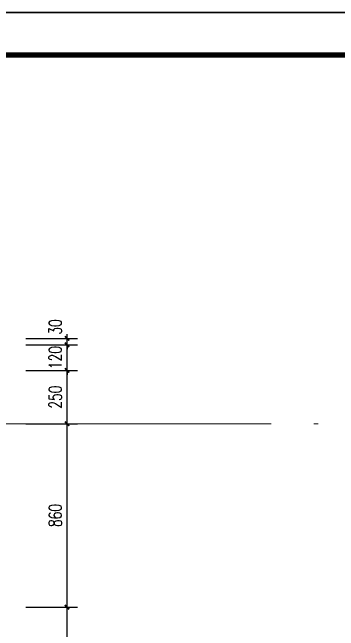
# Model space of a CAD drawing. Header units: millimetres. Extents: x -13830 to 215738, y -24143 to 193994.
# Drawn here: x 185955 to 187486, y 62059 to 64957 of the extents above; entities that cross this region are included whole.
import ezdxf

# ---------------------------------------------------------------- set-up
doc = ezdxf.new("R2010")
doc.units = ezdxf.units.MM
doc.header["$LTSCALE"] = 100
doc.linetypes.add('CENTER2', pattern=[28.575000000000003, 19.05, -3.175, 3.175, -3.175])
doc.linetypes.add('DOTE', pattern=[2.4200000000000004, 2, -0.2, 0.02, -0.2])
doc.layers.get('0').update_dxf_attribs({"linetype": 'CONTINUOUS'})
doc.layers.get('DEFPOINTS').update_dxf_attribs({"linetype": 'CONTINUOUS'})
doc.layers.add('A-_ANOTGRID_E-', color=8, linetype='CENTER2', lineweight=5)
for name, color, linetype in [('PUB_DIM', 3, 'CONTINUOUS'), ('TK HAHA', 1, 'CONTINUOUS'), ('图框', 7, 'CONTINUOUS')]:
    doc.layers.add(name, color=color, linetype=linetype)
doc.styles.add('_TCH_DIM_T3', font='SIMPLEX', dxfattribs={"width": 0.7058823529411765, "bigfont": 'GBCBIG'})
doc.dimstyles.new('_TCH_ARCH&&20', dxfattribs={"dimtxt": 59.5, "dimasz": 20, "dimexe": 50, "dimexo": 60, "dimgap": 25.25, "dimtad": 1, "dimdec": 0, "dimzin": 0, "dimdsep": 46, "dimtxsty": '_TCH_DIM_T3', "dimblk": 'ARCHTICK', "dimcen": 0.09, "dimclrt": 7, "dimazin": 2, "dimtfac": 1, "dimtdec": 0, "dimtix": 1, "dimtmove": 2, "dimatfit": 3, "dimfxl": 1, "dimtolj": 1, "dimtzin": 0, "dimarcsym": 0})

# ---------------------------------------------------------------- blocks, each defined once
blk = doc.blocks.new('TJAD_TK_A1')
at = {"layer": '图框'}
blk.add_line((1341.379159276635, 950.4492069735759), (500.3791592766347, 950.4492069735763), dxfattribs=at)
at = {"layer": '图框', "const_width": 1.2}
blk.add_lwpolyline([(1331.379159276635, 940.4492069735663), (525.3791592766347, 940.4492069735668), (525.3791592766347, 366.4492069735668), (1331.379159276635, 366.4492069735663)], close=True, dxfattribs=at)
blk = doc.blocks.new('180703-expo')
at = {"layer": '图框'}
blk.add_blockref('TJAD_TK_A1', (-500.3791592766356, -356.4492069735759), dxfattribs=at)
blk = doc.blocks.new('_ArchTick')
at = {"color": 0, "linetype": 'ByBlock', "const_width": 0.4}
blk.add_lwpolyline([(-0.5, -0.5), (0.5, 0.5)], dxfattribs=at)
blk = doc.blocks.new('*D497')
at = {"layer": 'DEFPOINTS', "color": 0, "transparency": 16777216}
for p in [(185957.330344908, 63428.70370425353), (186211.2929924643, 63428.70370425353), (185957.330344908, 63398.70370425344)]:
    blk.add_point(p, dxfattribs=at)
at = {"layer": 'PUB_DIM', "color": 0, "lineweight": -2, "transparency": 16777216}
for p, q in [((186211.2929924643, 63428.70370425353), (186211.2929924643, 63448.70370425353)), ((186017.330344908, 63428.70370425353), (186261.2929924643, 63428.70370425353)), ((186211.2929924643, 63398.70370425344), (186211.2929924643, 63428.70370425353)), ((186017.330344908, 63398.70370425344), (186261.2929924643, 63398.70370425344)), ((186211.2929924643, 63398.70370425344), (186211.2929924643, 63378.70370425344))]:
    blk.add_line(p, q, dxfattribs=at)
at = {"layer": 'PUB_DIM', "color": 0, "lineweight": -2, "transparency": 16777216, "xscale": 20, "yscale": 20, "zscale": 20}
for p, rotation in [((186211.2929924643, 63428.70370425353), 270), ((186211.2929924643, 63398.70370425344), 90)]:
    blk.add_blockref('_ArchTick', p, dxfattribs=dict(at, rotation=rotation))
at = {"layer": 'PUB_DIM', "color": 7, "transparency": 16777216, "insert": (186156.2929924643, 63482.70370425353), "char_height": 59.5, "attachment_point": 5, "rotation": 90, "style": '_TCH_DIM_T3'}
blk.add_mtext('\\A1;30', dxfattribs=at)
blk = doc.blocks.new('*D498')
at = {"layer": 'DEFPOINTS', "color": 0, "transparency": 16777216}
for p in [(185957.330344908, 63398.70370425344), (186211.2929924643, 63398.70370425344), (185957.330344908, 63278.70370425344)]:
    blk.add_point(p, dxfattribs=at)
at = {"layer": 'PUB_DIM', "color": 0, "lineweight": -2, "transparency": 16777216}
for p, q in [((186211.2929924643, 63398.70370425344), (186211.2929924643, 63418.70370425344)), ((186017.330344908, 63398.70370425344), (186261.2929924643, 63398.70370425344)), ((186211.2929924643, 63278.70370425344), (186211.2929924643, 63398.70370425344)), ((186017.330344908, 63278.70370425344), (186261.2929924643, 63278.70370425344)), ((186211.2929924643, 63278.70370425344), (186211.2929924643, 63258.70370425344))]:
    blk.add_line(p, q, dxfattribs=at)
at = {"layer": 'PUB_DIM', "color": 0, "lineweight": -2, "transparency": 16777216, "xscale": 20, "yscale": 20, "zscale": 20}
for p, rotation in [((186211.2929924643, 63398.70370425344), 270), ((186211.2929924643, 63278.70370425344), 90)]:
    blk.add_blockref('_ArchTick', p, dxfattribs=dict(at, rotation=rotation))
at = {"layer": 'PUB_DIM', "color": 7, "transparency": 16777216, "insert": (186156.2929924643, 63338.70370425346), "char_height": 59.5, "attachment_point": 5, "rotation": 90, "style": '_TCH_DIM_T3'}
blk.add_mtext('\\A1;120', dxfattribs=at)
blk = doc.blocks.new('*D499')
at = {"layer": 'DEFPOINTS', "color": 0, "transparency": 16777216}
for p in [(185957.330344908, 63278.70370425344), (186211.2929924643, 63278.70370425344), (185957.330344908, 63028.70370425358)]:
    blk.add_point(p, dxfattribs=at)
at = {"layer": 'PUB_DIM', "color": 0, "lineweight": -2, "transparency": 16777216}
for p, q in [((186017.330344908, 63278.70370425344), (186261.2929924643, 63278.70370425344)), ((186211.2929924643, 63028.70370425358), (186211.2929924643, 63278.70370425344)), ((186017.330344908, 63028.70370425358), (186261.2929924643, 63028.70370425358))]:
    blk.add_line(p, q, dxfattribs=at)
at = {"layer": 'PUB_DIM', "color": 0, "lineweight": -2, "transparency": 16777216, "xscale": 20, "yscale": 20, "zscale": 20}
for p, rotation in [((186211.2929924643, 63278.70370425344), 90), ((186211.2929924643, 63028.70370425358), 270)]:
    blk.add_blockref('_ArchTick', p, dxfattribs=dict(at, rotation=rotation))
at = {"layer": 'PUB_DIM', "color": 7, "transparency": 16777216, "insert": (186156.2929924643, 63153.70370425354), "char_height": 59.5, "attachment_point": 5, "rotation": 90, "style": '_TCH_DIM_T3'}
blk.add_mtext('\\A1;250', dxfattribs=at)
blk = doc.blocks.new('*D500')
at = {"layer": 'DEFPOINTS', "color": 0, "transparency": 16777216}
for p in [(185957.330344908, 63028.70370425358), (186211.2929924643, 63028.70370425358), (185957.330344908, 62168.70370425372)]:
    blk.add_point(p, dxfattribs=at)
at = {"layer": 'PUB_DIM', "color": 0, "lineweight": -2, "transparency": 16777216}
for p, q in [((186017.330344908, 63028.70370425358), (186261.2929924643, 63028.70370425358)), ((186211.2929924643, 62168.70370425372), (186211.2929924643, 63028.70370425358)), ((186017.330344908, 62168.70370425372), (186261.2929924643, 62168.70370425372))]:
    blk.add_line(p, q, dxfattribs=at)
at = {"layer": 'PUB_DIM', "color": 0, "lineweight": -2, "transparency": 16777216, "xscale": 20, "yscale": 20, "zscale": 20}
for p, rotation in [((186211.2929924643, 63028.70370425358), 90), ((186211.2929924643, 62168.70370425372), 270)]:
    blk.add_blockref('_ArchTick', p, dxfattribs=dict(at, rotation=rotation))
at = {"layer": 'PUB_DIM', "color": 7, "transparency": 16777216, "insert": (186156.2929924643, 62598.70370425368), "char_height": 59.5, "attachment_point": 5, "rotation": 90, "style": '_TCH_DIM_T3'}
blk.add_mtext('\\A1;860', dxfattribs=at)
blk = doc.blocks.new('*D501')
at = {"layer": 'DEFPOINTS', "color": 0, "transparency": 16777216}
for p in [(185957.330344908, 62168.70370425372), (186211.2929924643, 62168.70370425372), (185957.330344908, 60728.70370425353)]:
    blk.add_point(p, dxfattribs=at)
at = {"layer": 'PUB_DIM', "color": 0, "lineweight": -2, "transparency": 16777216}
for p, q in [((186017.330344908, 62168.70370425372), (186261.2929924643, 62168.70370425372)), ((186211.2929924643, 60728.70370425353), (186211.2929924643, 62168.70370425372)), ((186017.330344908, 60728.70370425353), (186261.2929924643, 60728.70370425353))]:
    blk.add_line(p, q, dxfattribs=at)
at = {"layer": 'PUB_DIM', "color": 0, "lineweight": -2, "transparency": 16777216, "xscale": 20, "yscale": 20, "zscale": 20}
for p, rotation in [((186211.2929924643, 62168.70370425372), 90), ((186211.2929924643, 60728.70370425353), 270)]:
    blk.add_blockref('_ArchTick', p, dxfattribs=dict(at, rotation=rotation))
at = {"layer": 'PUB_DIM', "color": 7, "transparency": 16777216, "insert": (186156.2929924643, 61448.70370425365), "char_height": 59.5, "attachment_point": 5, "rotation": 90, "style": '_TCH_DIM_T3'}
blk.add_mtext('\\A1;1440', dxfattribs=at)

msp = doc.modelspace()

# ---------------------------------------------------------------- linework, layer by layer
at = {"layer": 'A-_ANOTGRID_E-', "linetype": 'DOTE', "ltscale": 10}
msp.add_line((182749.330342311, 63028.70370425358), (193400.8530718465, 63028.70370425358), dxfattribs=at)
at = {"layer": 'TK HAHA', "color": 1}
msp.add_lwpolyline([(182098.2135608196, 53077.16787927757), (182098.2135608196, 64957.16787927757), (198918.2135608196, 64957.16787927757), (198918.2135608196, 53077.16787927757)], close=True, dxfattribs=at)

# ---------------------------------------------------------------- block references
at = {"xscale": 20, "yscale": 20, "zscale": 20}
msp.add_blockref('180703-expo', (182098.2135608196, 53077.16787927755), dxfattribs=at)

# ---------------------------------------------------------------- dimensions: what is measured, and where the dimension line sits
at = {"layer": 'PUB_DIM'}
dim = msp.add_linear_dim(base=(186211.2929924643, 63428.70370425353), p1=(185957.330344908, 63398.70370425344), p2=(185957.330344908, 63428.70370425353), angle=90, dimstyle='_TCH_ARCH&&20', dxfattribs=at)
dim.commit()
dim.dimension.update_dxf_attribs({"geometry": '*D497', "text_midpoint": (186156.2929924643, 63482.70370425353), "dimtype": 129})
for p1, p2, distance, picture, middle in [((185957.330344908, 63278.70370425344), (185957.330344908, 63398.70370425344), -253.96264755629818, '*D498', (186156.2929924643, 63338.70370425346)), ((185957.330344908, 63028.70370425358), (185957.330344908, 63278.70370425344), -253.96264755629818, '*D499', (186156.2929924643, 63153.70370425354)), ((185957.330344908, 62168.70370425372), (185957.330344908, 63028.70370425358), -253.96264755629818, '*D500', (186156.2929924643, 62598.70370425368)), ((185957.330344908, 60728.70370425353), (185957.330344908, 62168.70370425372), -253.96264755629815, '*D501', (186156.2929924643, 61448.70370425365))]:
    dim = msp.add_aligned_dim(p1=p1, p2=p2, distance=distance, dimstyle='_TCH_ARCH&&20', dxfattribs=at)
    dim.commit()
    dim.dimension.update_dxf_attribs({"geometry": picture, "text_midpoint": middle})

doc.saveas('drawing.dxf')
